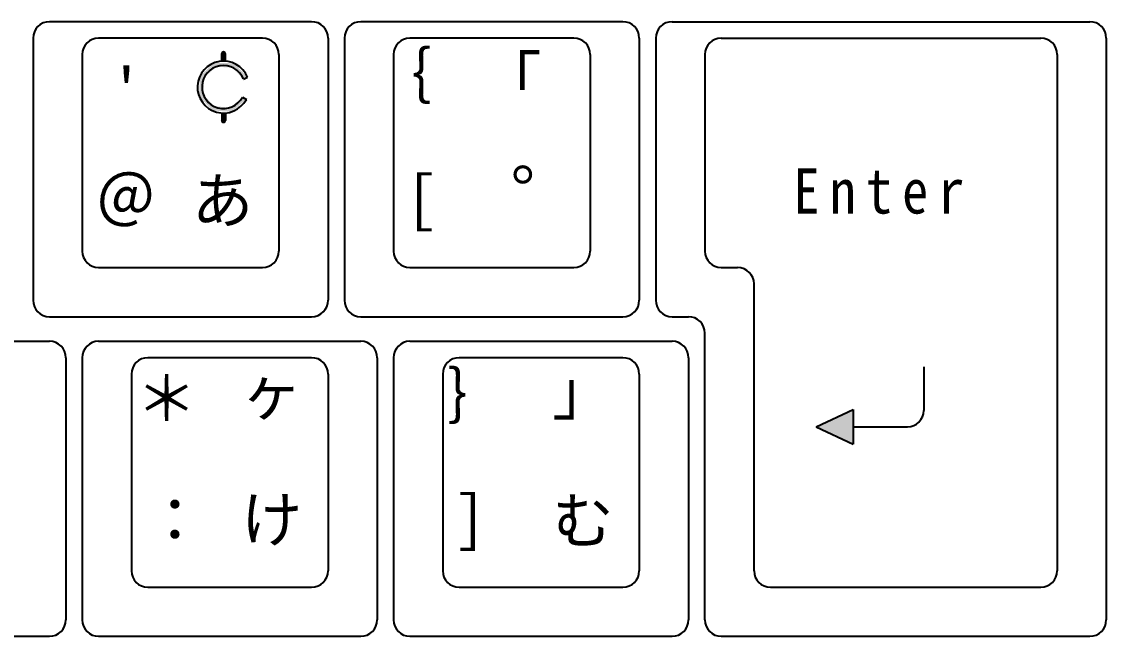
# Model space of a CAD drawing. Units: millimetres, scale not verified. Extents: x -27958 to 16946, y -4245 to 4259.
# Drawn here: x -5115.2 to -5049, y 2572.1 to 2609.6 of the extents above; entities that cross this region are included whole.
import ezdxf
from ezdxf.enums import TextEntityAlignment as Align

# ---------------------------------------------------------------- set-up
doc = ezdxf.new("R2010")
doc.units = ezdxf.units.MM
doc.header["$LTSCALE"] = 30
doc.layers.add('0-0', color=7, linetype='Continuous', lineweight=35)
doc.styles.add('ＭＳ ゴシック', font='')
doc.styles.get('ＭＳ ゴシック').set_extended_font_data('MS Gothic')

msp = doc.modelspace()

# ---------------------------------------------------------------- linework, layer by layer
at = {"layer": '0-0'}
for p, q in [((-5097.48, 2609.62), (-5113.48, 2609.62)), ((-5078.48, 2609.62), (-5094.48, 2609.62)), ((-5075.48, 2609.62), (-5049.98, 2609.62)), ((-5114.48, 2608.62), (-5114.48, 2592.62)), ((-5100.48, 2608.62), (-5110.48, 2608.62)), ((-5096.48, 2608.62), (-5096.48, 2592.62)), ((-5095.48, 2608.62), (-5095.48, 2592.62)), ((-5081.48, 2608.62), (-5091.48, 2608.62)), ((-5077.48, 2608.62), (-5077.48, 2592.62)), ((-5076.48, 2608.62), (-5076.48, 2592.62)), ((-5072.48, 2608.62), (-5052.98, 2608.62)), ((-5048.98, 2608.62), (-5048.98, 2573.12)), ((-5111.48, 2607.62), (-5111.48, 2595.62)), ((-5102.97, 2607.21), (-5102.97, 2607.66)), ((-5102.74, 2607.21), (-5102.74, 2607.66)), ((-5099.48, 2607.62), (-5099.48, 2595.62)), ((-5092.48, 2607.62), (-5092.48, 2595.62)), ((-5080.48, 2607.62), (-5080.48, 2595.62)), ((-5073.48, 2607.62), (-5073.48, 2595.62)), ((-5051.98, 2607.62), (-5051.98, 2576.12)), ((-5101.64, 2606.12), (-5101.39, 2606.23)), ((-5101.7, 2605.01), (-5101.46, 2604.88)), ((-5102.97, 2604.05), (-5102.97, 2603.6)), ((-5102.74, 2604.05), (-5102.74, 2603.6)), ((-5110.48, 2594.62), (-5100.48, 2594.62)), ((-5091.48, 2594.62), (-5081.48, 2594.62)), ((-5072.48, 2594.62), (-5071.48, 2594.62)), ((-5070.48, 2576.12), (-5070.48, 2593.62)), ((-5113.48, 2591.62), (-5097.48, 2591.62)), ((-5094.48, 2591.62), (-5078.48, 2591.62)), ((-5075.48, 2591.62), (-5074.48, 2591.62)), ((-5073.48, 2573.12), (-5073.48, 2590.62)), ((-5129.48, 2590.12), (-5113.48, 2590.12)), ((-5110.48, 2590.12), (-5094.48, 2590.12)), ((-5091.48, 2590.12), (-5075.48, 2590.12)), ((-5112.48, 2589.12), (-5112.48, 2573.12)), ((-5111.48, 2589.12), (-5111.48, 2573.12)), ((-5097.48, 2589.12), (-5107.48, 2589.12)), ((-5093.48, 2589.12), (-5093.48, 2573.12)), ((-5092.48, 2589.12), (-5092.48, 2573.12)), ((-5078.48, 2589.12), (-5088.48, 2589.12)), ((-5074.48, 2589.12), (-5074.48, 2573.12)), ((-5060.12, 2588.57), (-5060.12, 2585.9)), ((-5108.48, 2588.12), (-5108.48, 2576.12)), ((-5096.48, 2588.12), (-5096.48, 2576.12)), ((-5089.48, 2588.12), (-5089.48, 2576.12)), ((-5077.48, 2588.12), (-5077.48, 2576.12)), ((-5066.68, 2584.9), (-5064.43, 2585.95)), ((-5064.43, 2585.95), (-5064.43, 2583.85)), ((-5066.68, 2584.9), (-5064.43, 2583.85)), ((-5064.43, 2584.9), (-5061.12, 2584.9)), ((-5107.48, 2575.12), (-5097.48, 2575.12)), ((-5088.48, 2575.12), (-5078.48, 2575.12)), ((-5069.48, 2575.12), (-5052.98, 2575.12)), ((-5129.48, 2572.12), (-5113.48, 2572.12)), ((-5110.48, 2572.12), (-5094.48, 2572.12)), ((-5091.48, 2572.12), (-5075.48, 2572.12)), ((-5072.48, 2572.12), (-5049.98, 2572.12))]:
    msp.add_line(p, q, dxfattribs=at)
for centre, radius, start, end in [((-5113.48, 2608.62), 1, 90, 180), ((-5097.48, 2608.62), 1, 0, 90), ((-5094.48, 2608.62), 1, 90, 180), ((-5078.48, 2608.62), 1, 0, 90), ((-5075.48, 2608.62), 1, 90, 180), ((-5049.98, 2608.62), 1, 0, 90), ((-5110.48, 2607.62), 1, 90, 180), ((-5100.48, 2607.62), 1, 0, 90), ((-5091.48, 2607.62), 1, 90, 180), ((-5081.48, 2607.62), 1, 0, 90), ((-5072.48, 2607.62), 1, 90, 180), ((-5052.98, 2607.62), 1, 0, 90), ((-5102.86, 2607.66), 0.115, 0, 180), ((-5102.86, 2605.63), 1.587, 22.1236, 331.92344), ((-5102.86, 2605.63), 1.312, 22.1236, 331.92344), ((-5102.86, 2603.6), 0.115, 180, 0), ((-5110.48, 2595.62), 1, 180, 270), ((-5100.48, 2595.62), 1, 270, 0), ((-5091.48, 2595.62), 1, 180, 270), ((-5081.48, 2595.62), 1, 270, 0), ((-5072.48, 2595.62), 1, 180, 270), ((-5071.48, 2593.62), 1, 0, 90), ((-5113.48, 2592.62), 1, 180, 270), ((-5097.48, 2592.62), 1, 270, 0), ((-5094.48, 2592.62), 1, 180, 270), ((-5078.48, 2592.62), 1, 270, 0), ((-5075.48, 2592.62), 1, 180, 270), ((-5074.48, 2590.62), 1, 0, 90), ((-5113.48, 2589.12), 1, 0, 90), ((-5110.48, 2589.12), 1, 90, 180), ((-5094.48, 2589.12), 1, 0, 90), ((-5091.48, 2589.12), 1, 90, 180), ((-5075.48, 2589.12), 1, 0, 90), ((-5107.48, 2588.12), 1, 90, 180), ((-5097.48, 2588.12), 1, 0, 90), ((-5088.48, 2588.12), 1, 90, 180), ((-5078.48, 2588.12), 1, 0, 90), ((-5061.12, 2585.9), 1, 270, 0), ((-5107.48, 2576.12), 1, 180, 270), ((-5097.48, 2576.12), 1, 270, 0), ((-5088.48, 2576.12), 1, 180, 270), ((-5078.48, 2576.12), 1, 270, 0), ((-5069.48, 2576.12), 1, 180, 270), ((-5052.98, 2576.12), 1, 270, 0), ((-5113.48, 2573.12), 1, 270, 0), ((-5110.48, 2573.12), 1, 180, 270), ((-5094.48, 2573.12), 1, 270, 0), ((-5091.48, 2573.12), 1, 180, 270), ((-5075.48, 2573.12), 1, 270, 0), ((-5072.48, 2573.12), 1, 180, 270), ((-5049.98, 2573.12), 1, 270, 0)]:
    msp.add_arc(centre, radius, start, end, dxfattribs=at)
for points in [[(-5102.78, 2607.74), (-5102.97, 2607.66), (-5102.74, 2607.66)], [(-5102.94, 2607.74), (-5102.97, 2607.66), (-5102.78, 2607.74)], [(-5102.97, 2607.66), (-5102.86, 2607.22), (-5102.74, 2607.66)], [(-5102.97, 2607.66), (-5102.97, 2607.21), (-5102.86, 2607.22)], [(-5102.86, 2607.78), (-5102.94, 2607.74), (-5102.78, 2607.74)], [(-5102.74, 2607.66), (-5102.86, 2607.22), (-5102.74, 2607.21)], [(-5103.42, 2607.12), (-5104.29, 2606.3), (-5103.32, 2606.86)], [(-5103.32, 2606.86), (-5104.29, 2606.3), (-5104.05, 2606.19)], [(-5103.42, 2607.12), (-5103.32, 2606.86), (-5102.22, 2607.08)], [(-5102.22, 2607.08), (-5103.32, 2606.86), (-5102.33, 2606.83)], [(-5102.22, 2607.08), (-5102.33, 2606.83), (-5101.39, 2606.23)], [(-5102.33, 2606.83), (-5101.64, 2606.12), (-5101.39, 2606.23)], [(-5104.29, 2606.3), (-5104.36, 2605.11), (-5104.05, 2606.19)], [(-5104.05, 2606.19), (-5104.36, 2605.11), (-5104.1, 2605.2)], [(-5104.1, 2605.2), (-5104.36, 2605.11), (-5103.44, 2604.46)], [(-5104.36, 2605.11), (-5103.57, 2604.21), (-5103.44, 2604.46)], [(-5101.7, 2605.01), (-5102.46, 2604.38), (-5101.46, 2604.88)], [(-5101.46, 2604.88), (-5102.46, 2604.38), (-5102.38, 2604.12)], [(-5103.44, 2604.46), (-5103.57, 2604.21), (-5102.46, 2604.38)], [(-5102.46, 2604.38), (-5103.57, 2604.21), (-5102.38, 2604.12)], [(-5102.97, 2604.05), (-5102.97, 2603.6), (-5102.86, 2604.04)], [(-5102.86, 2604.04), (-5102.97, 2603.6), (-5102.74, 2603.6)], [(-5102.97, 2603.6), (-5102.94, 2603.52), (-5102.78, 2603.52)], [(-5102.74, 2603.6), (-5102.97, 2603.6), (-5102.78, 2603.52)], [(-5102.78, 2603.52), (-5102.94, 2603.52), (-5102.86, 2603.49)], [(-5102.74, 2604.05), (-5102.86, 2604.04), (-5102.74, 2603.6)], [(-5065.18, 2584.9), (-5064.43, 2585.95), (-5066.68, 2584.9)], [(-5065.18, 2584.9), (-5064.43, 2583.85), (-5064.43, 2585.95)], [(-5065.18, 2584.9), (-5066.68, 2584.9), (-5064.43, 2583.85)]]:
    msp.add_solid(points, dxfattribs=at)

# ---------------------------------------------------------------- texts
at = {"layer": '0-0', "style": 'ＭＳ ゴシック'}
for s, p in [('｛', (-5093.89, 2604.13)), ('｢', (-5085.32, 2603.89)), ("'", (-5109.72, 2603.25)), ('。', (-5085.32, 2599.13)), ('＠', (-5110.7, 2596.54)), ('あ', (-5104.79, 2596.51)), ('[', (-5091.71, 2596.64)), ('｝', (-5089.21, 2584.6)), ('＊', (-5108.21, 2584.44)), ('ヶ', (-5101.79, 2584.81)), ('」', (-5082.79, 2584.84)), ('：', (-5107.7, 2577.04)), ('け', (-5101.79, 2577.05)), (']', (-5088.71, 2577.14)), ('む', (-5082.79, 2576.98))]:
    msp.add_text(s, height=2.749, dxfattribs=at).set_placement(p, align=Align.BOTTOM_LEFT)
at = {"layer": '0-0', "insert": (-5068.07, 2597.87), "char_height": 2.749, "attachment_point": 7, "style": 'ＭＳ ゴシック'}
msp.add_mtext('\\T1.39;\\W0.85;Enter', dxfattribs=at)

doc.saveas('drawing.dxf')
